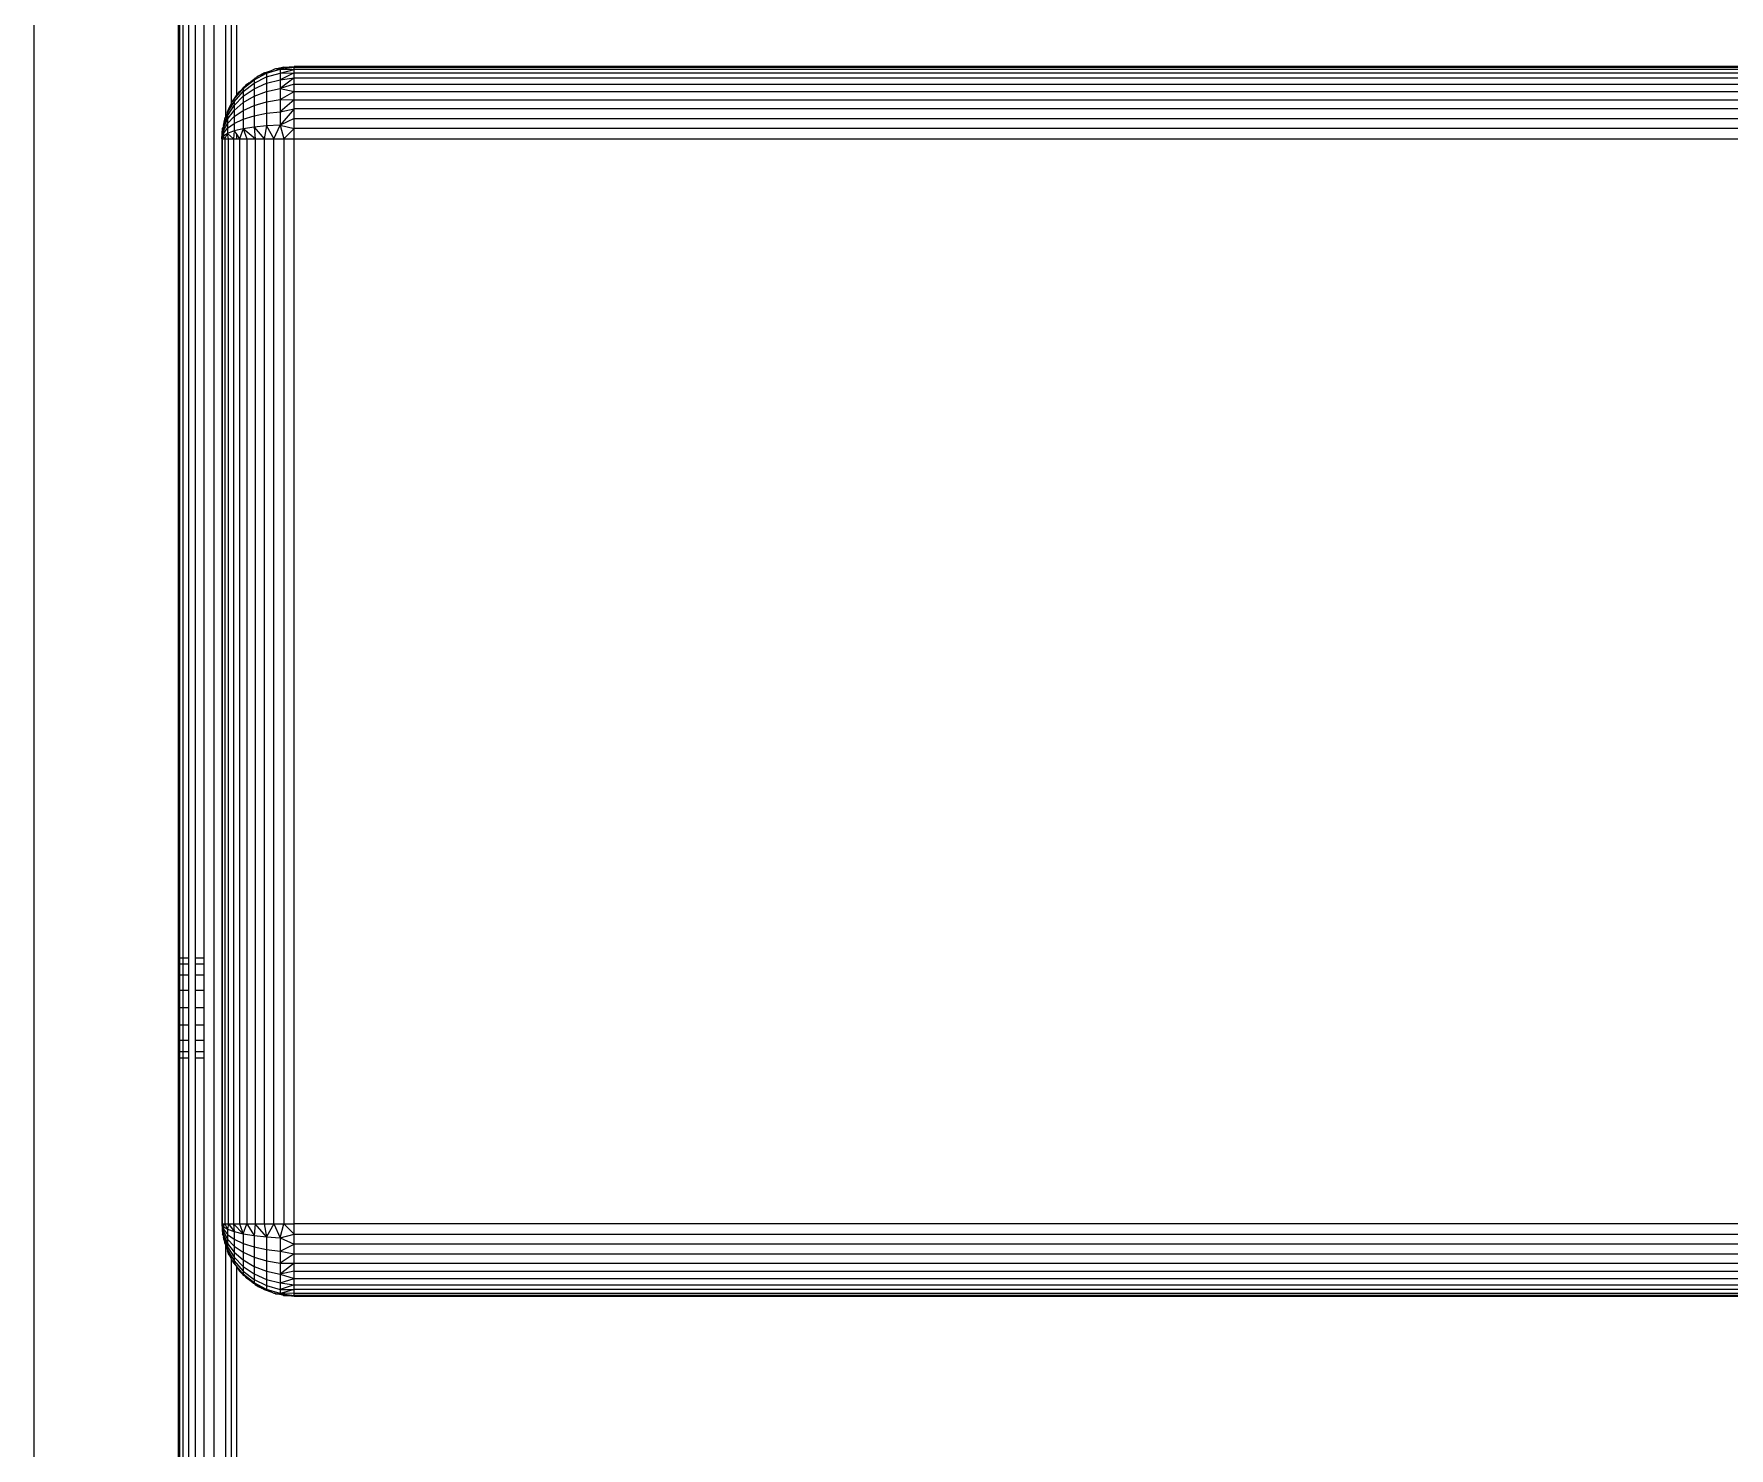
# Model space of a CAD drawing. Header units: inches. Extents: x 12 to 4609, y 5 to 3256.
# Drawn here: x 692.3 to 809.5, y 1244.2 to 1342 of the extents above; entities that cross this region are included whole.
import ezdxf

# ---------------------------------------------------------------- set-up
doc = ezdxf.new("R2010")
doc.units = ezdxf.units.IN
doc.header["$MEASUREMENT"] = 0

msp = doc.modelspace()

# ---------------------------------------------------------------- linework, layer by layer
for p, q in [((692.34, 1434.74), (692.34, 989.74)), ((704.81, 1053.78), (704.81, 1398.21)), ((705.58, 1358.29), (705.58, 1336.21)), ((705.97, 1357.34), (705.97, 1337.14)), ((706.34, 1356.76), (706.34, 1337.72)), ((702.34, 1278.12), (702.34, 1346.19)), ((702.42, 1278.12), (702.42, 1346.19)), ((702.65, 1278.12), (702.65, 1346.19)), ((703.02, 1346.19), (703.02, 1278.12)), ((703.51, 1278.12), (703.51, 1346.19)), ((704.12, 1278.12), (704.12, 1346.19)), ((708.27, 1339.29), (708.8, 1339.46)), ((708.8, 1339.46), (708.35, 1339.28)), ((708.43, 1339.27), (709.37, 1339.55)), ((708.8, 1339.46), (708.43, 1339.27)), ((708.93, 1339.53), (708.8, 1339.46)), ((708.93, 1339.53), (708.97, 1339.54)), ((709.05, 1339.57), (708.97, 1339.54)), ((709.13, 1339.58), (709.05, 1339.57)), ((709.63, 1339.69), (709.13, 1339.58)), ((709.52, 1339.63), (709.13, 1339.58)), ((709.13, 1339.58), (709.37, 1339.55)), ((709.37, 1339.55), (710.34, 1339.69)), ((709.37, 1339.55), (709.52, 1339.63)), ((709.37, 1339.55), (709.37, 1339.27)), ((709.37, 1339.55), (710.34, 1339.53)), ((709.37, 1339.27), (710.34, 1339.53)), ((709.52, 1339.63), (709.63, 1339.69)), ((709.63, 1339.69), (710.34, 1339.74)), ((709.63, 1339.69), (710.34, 1339.69)), ((1674.84, 1339.74), (710.34, 1339.74)), ((710.34, 1339.69), (710.34, 1339.74)), ((710.34, 1339.69), (1674.84, 1339.69)), ((710.34, 1339.53), (710.34, 1339.69)), ((1674.84, 1339.53), (710.34, 1339.53)), ((710.34, 1339.29), (710.34, 1339.53)), ((706.81, 1338.27), (706.67, 1338.1)), ((706.81, 1338.21), (707.57, 1338.81)), ((706.81, 1338), (707.57, 1338.58)), ((706.89, 1338.33), (706.81, 1338.27)), ((706.81, 1338.21), (706.89, 1338.33)), ((706.97, 1338.4), (706.89, 1338.33)), ((707.23, 1338.61), (706.97, 1338.4)), ((706.97, 1338.4), (707.07, 1338.52)), ((707.07, 1338.52), (707.23, 1338.61)), ((707.23, 1338.61), (707.33, 1338.67)), ((707.61, 1338.89), (707.33, 1338.67)), ((707.33, 1338.67), (707.57, 1338.81)), ((707.57, 1338.81), (708.43, 1339.27)), ((707.57, 1338.58), (708.43, 1339.01)), ((707.61, 1338.89), (707.57, 1338.81)), ((707.57, 1338.81), (707.57, 1338.58)), ((707.57, 1338.19), (708.43, 1338.58)), ((707.57, 1338.58), (707.57, 1338.19)), ((707.64, 1338.94), (707.61, 1338.89)), ((707.64, 1338.94), (707.73, 1338.98)), ((707.84, 1339.07), (707.73, 1338.98)), ((707.94, 1339.11), (707.84, 1339.07)), ((708.27, 1339.29), (707.94, 1339.11)), ((708.35, 1339.28), (707.94, 1339.11)), ((708.43, 1339.27), (707.94, 1339.11)), ((708.27, 1339.29), (708.35, 1339.28)), ((708.35, 1339.28), (708.43, 1339.27)), ((708.43, 1339.01), (709.37, 1339.27)), ((708.43, 1339.27), (708.43, 1339.01)), ((708.43, 1339.01), (708.43, 1338.58)), ((708.43, 1338.58), (709.37, 1338.81)), ((708.43, 1338.58), (708.43, 1338)), ((709.37, 1339.27), (710.34, 1339.29)), ((710.34, 1339.29), (709.37, 1338.81)), ((709.37, 1339.27), (709.37, 1338.81)), ((709.37, 1338.81), (710.34, 1338.94)), ((710.34, 1338.94), (709.37, 1338.21)), ((709.37, 1338.81), (709.37, 1338.21)), ((710.34, 1338.52), (709.37, 1338.21)), ((710.34, 1338.94), (710.34, 1339.29)), ((710.34, 1339.29), (1674.84, 1339.29)), ((710.34, 1338.52), (710.34, 1338.94)), ((710.34, 1338.94), (1674.84, 1338.94)), ((710.34, 1338.01), (710.34, 1338.52)), ((710.34, 1338.52), (1674.84, 1338.52)), ((705.72, 1336.54), (706.19, 1337.3)), ((705.95, 1337.12), (705.94, 1337.07)), ((705.97, 1337.14), (705.95, 1337.12)), ((706.01, 1337.24), (705.97, 1337.14)), ((706.01, 1337.24), (706.07, 1337.32)), ((706.07, 1337.32), (706.14, 1337.44)), ((706.14, 1337.44), (706.17, 1337.45)), ((706.17, 1337.45), (706.81, 1338.21)), ((706.17, 1337.45), (706.34, 1337.72)), ((706.17, 1337.45), (706.19, 1337.3)), ((706.19, 1337.3), (706.81, 1338)), ((706.19, 1337.05), (706.81, 1337.68)), ((706.19, 1337.3), (706.19, 1337.05)), ((706.19, 1336.7), (706.81, 1337.24)), ((706.34, 1337.72), (706.56, 1338.01)), ((706.56, 1338.01), (706.67, 1338.1)), ((706.67, 1338.1), (706.81, 1338.21)), ((706.81, 1338.21), (706.81, 1338)), ((706.81, 1337.68), (707.57, 1338.19)), ((706.81, 1338), (706.81, 1337.68)), ((706.81, 1337.24), (707.57, 1337.68)), ((706.81, 1337.68), (706.81, 1337.24)), ((706.81, 1337.24), (706.81, 1336.7)), ((707.57, 1338.19), (707.57, 1337.68)), ((707.57, 1337.68), (708.43, 1338)), ((707.57, 1337.68), (707.57, 1337.05)), ((707.57, 1337.05), (708.43, 1337.3)), ((708.43, 1338), (709.37, 1338.21)), ((708.43, 1338), (708.43, 1337.3)), ((708.43, 1337.3), (709.37, 1337.46)), ((708.43, 1337.3), (708.43, 1336.51)), ((709.37, 1338.21), (709.37, 1337.46)), ((709.37, 1338.21), (710.34, 1338.01)), ((709.37, 1337.46), (710.34, 1338.01)), ((709.37, 1337.46), (709.37, 1336.61)), ((709.37, 1337.46), (710.34, 1337.44)), ((710.34, 1337.44), (709.37, 1336.61)), ((710.34, 1337.44), (710.34, 1338.01)), ((710.34, 1338.01), (1674.84, 1338.01)), ((710.34, 1336.81), (710.34, 1337.44)), ((710.34, 1337.44), (1674.84, 1337.44)), ((705.44, 1335.55), (705.72, 1336.33)), ((705.44, 1335.47), (705.72, 1336.09)), ((705.49, 1335.86), (705.51, 1336.03)), ((705.53, 1336.07), (705.51, 1336.03)), ((705.55, 1336.15), (705.53, 1336.07)), ((705.55, 1336.15), (705.58, 1336.21)), ((705.56, 1336.17), (705.55, 1336.15)), ((705.56, 1336.17), (705.58, 1336.21)), ((705.58, 1336.21), (705.63, 1336.32)), ((705.63, 1336.32), (705.72, 1336.51)), ((705.72, 1336.61), (705.71, 1336.58)), ((705.71, 1336.58), (705.72, 1336.51)), ((705.72, 1336.54), (705.71, 1336.58)), ((705.72, 1336.33), (706.19, 1337.05)), ((705.72, 1336.61), (705.87, 1336.89)), ((705.87, 1336.89), (705.72, 1336.54)), ((705.8, 1336.81), (705.72, 1336.61)), ((705.72, 1336.09), (706.19, 1336.7)), ((705.72, 1336.51), (705.72, 1336.54)), ((705.72, 1336.51), (705.72, 1336.33)), ((705.72, 1336.33), (705.72, 1336.09)), ((705.72, 1335.8), (706.19, 1336.28)), ((705.72, 1336.09), (705.72, 1335.8)), ((705.94, 1337.07), (705.8, 1336.81)), ((705.87, 1336.89), (705.94, 1337.07)), ((706.19, 1337.05), (706.19, 1336.7)), ((706.19, 1336.28), (706.81, 1336.7)), ((706.19, 1336.7), (706.19, 1336.28)), ((706.19, 1336.28), (706.19, 1335.8)), ((706.19, 1335.8), (706.81, 1336.09)), ((706.81, 1336.7), (707.57, 1337.05)), ((706.81, 1336.7), (706.81, 1336.09)), ((706.81, 1336.09), (707.57, 1336.33)), ((706.81, 1336.09), (706.81, 1335.43)), ((707.57, 1337.05), (707.57, 1336.33)), ((707.57, 1336.33), (708.43, 1336.51)), ((707.57, 1336.33), (707.57, 1335.55)), ((708.43, 1336.51), (709.37, 1336.61)), ((708.43, 1336.51), (708.43, 1335.64)), ((709.37, 1336.61), (710.34, 1336.81)), ((710.34, 1336.81), (709.37, 1335.69)), ((709.37, 1336.61), (709.37, 1335.69)), ((710.34, 1336.15), (709.37, 1335.69)), ((1674.84, 1336.81), (710.34, 1336.81)), ((710.34, 1336.15), (710.34, 1336.81)), ((710.34, 1335.45), (710.34, 1336.15)), ((710.34, 1336.15), (1674.84, 1336.15)), ((705.34, 1334.74), (705.39, 1335.45)), ((705.34, 1334.74), (705.44, 1335.28)), ((705.34, 1334.74), (705.44, 1335.11)), ((705.44, 1334.93), (705.34, 1334.74)), ((705.39, 1335.45), (705.44, 1335.55)), ((705.44, 1334.93), (705.39, 1334.74)), ((705.44, 1335.64), (705.43, 1335.6)), ((705.43, 1335.6), (705.44, 1335.55)), ((705.44, 1335.69), (705.49, 1335.86)), ((705.44, 1335.28), (705.72, 1335.8)), ((705.44, 1335.69), (705.44, 1335.64)), ((705.44, 1335.55), (705.44, 1335.47)), ((705.44, 1335.11), (705.72, 1335.47)), ((705.44, 1335.28), (705.44, 1335.47)), ((705.44, 1335.28), (705.44, 1335.11)), ((705.44, 1335.11), (705.44, 1334.93)), ((705.72, 1335.11), (705.44, 1334.93)), ((705.44, 1334.93), (705.55, 1334.74)), ((705.55, 1334.74), (705.72, 1335.11)), ((705.72, 1335.47), (706.19, 1335.8)), ((705.72, 1335.8), (705.72, 1335.47)), ((705.72, 1335.47), (705.72, 1335.11)), ((706.19, 1335.28), (705.72, 1335.11)), ((705.8, 1334.74), (705.72, 1335.11)), ((705.72, 1335.11), (706.14, 1334.74)), ((706.19, 1335.28), (706.14, 1334.74)), ((706.19, 1335.8), (706.19, 1335.28)), ((706.81, 1335.43), (706.19, 1335.28)), ((706.19, 1335.28), (706.34, 1335.05)), ((706.34, 1335.05), (706.34, 1334.74)), ((706.34, 1335.05), (706.56, 1334.74)), ((706.81, 1335.43), (706.56, 1334.74)), ((707.57, 1335.55), (706.81, 1335.43)), ((706.81, 1335.43), (707.07, 1334.74)), ((707.64, 1334.74), (706.81, 1335.43)), ((708.43, 1335.64), (707.57, 1335.55)), ((707.57, 1335.55), (707.64, 1334.74)), ((707.57, 1335.55), (708.27, 1334.74)), ((708.43, 1335.64), (708.27, 1334.74)), ((709.37, 1335.69), (708.43, 1335.64)), ((708.43, 1335.64), (708.93, 1334.74)), ((708.93, 1334.74), (709.37, 1335.69)), ((709.37, 1335.69), (709.63, 1334.74)), ((709.37, 1335.69), (710.34, 1335.45)), ((709.63, 1334.74), (710.34, 1335.45)), ((710.34, 1334.74), (710.34, 1335.45)), ((1674.84, 1335.45), (710.34, 1335.45)), ((705.34, 1334.74), (705.34, 1259.74)), ((705.34, 1334.74), (705.39, 1334.74)), ((705.39, 1334.74), (705.55, 1334.74)), ((705.39, 1259.74), (705.39, 1334.74)), ((705.55, 1334.74), (705.55, 1259.74)), ((705.55, 1334.74), (705.8, 1334.74)), ((705.8, 1334.74), (706.14, 1334.74)), ((705.8, 1259.74), (705.8, 1334.74)), ((706.14, 1334.74), (706.14, 1259.74)), ((706.14, 1334.74), (706.34, 1334.74)), ((706.34, 1334.74), (706.56, 1334.74)), ((706.56, 1334.74), (706.56, 1259.74)), ((706.56, 1334.74), (707.07, 1334.74)), ((707.07, 1334.74), (707.07, 1259.74)), ((707.07, 1334.74), (707.64, 1334.74)), ((707.64, 1334.74), (707.64, 1259.74)), ((707.64, 1334.74), (708.27, 1334.74)), ((708.27, 1334.74), (708.27, 1259.74)), ((708.27, 1334.74), (708.93, 1334.74)), ((708.93, 1259.74), (708.93, 1334.74)), ((708.93, 1334.74), (709.63, 1334.74)), ((709.63, 1334.74), (709.63, 1259.74)), ((709.63, 1334.74), (710.34, 1334.74)), ((710.34, 1259.74), (710.34, 1334.74)), ((710.34, 1334.74), (1674.84, 1334.74)), ((702.34, 1277.7), (702.34, 1278.12)), ((702.34, 1278.12), (702.42, 1278.12)), ((702.34, 1276.92), (702.34, 1277.7)), ((702.34, 1277.7), (702.42, 1277.7)), ((702.42, 1278.12), (702.65, 1278.12)), ((702.42, 1277.7), (702.42, 1278.12)), ((702.42, 1277.7), (702.65, 1277.7)), ((702.42, 1276.92), (702.42, 1277.7)), ((702.65, 1278.12), (703.02, 1278.12)), ((702.65, 1277.7), (702.65, 1278.12)), ((702.65, 1277.7), (703.02, 1277.7)), ((702.65, 1276.92), (702.65, 1277.7)), ((703.02, 1278.12), (703.02, 1277.7)), ((703.02, 1277.7), (703.02, 1276.92)), ((703.51, 1278.12), (704.12, 1278.12)), ((703.51, 1277.7), (703.51, 1278.12)), ((703.51, 1277.7), (704.12, 1277.7)), ((703.51, 1276.92), (703.51, 1277.7)), ((704.12, 1277.7), (704.12, 1278.12)), ((704.12, 1276.92), (704.12, 1277.7)), ((702.34, 1275.87), (702.34, 1276.92)), ((702.42, 1276.92), (702.34, 1276.92)), ((702.65, 1276.92), (702.42, 1276.92)), ((702.42, 1275.87), (702.42, 1276.92)), ((703.02, 1276.92), (702.65, 1276.92)), ((702.65, 1275.87), (702.65, 1276.92)), ((703.02, 1276.92), (703.02, 1275.87)), ((704.12, 1276.92), (703.51, 1276.92)), ((703.51, 1275.87), (703.51, 1276.92)), ((704.12, 1275.87), (704.12, 1276.92)), ((702.34, 1274.67), (702.34, 1275.87)), ((702.42, 1275.87), (702.34, 1275.87)), ((702.65, 1275.87), (702.42, 1275.87)), ((702.42, 1274.67), (702.42, 1275.87)), ((703.02, 1275.87), (702.65, 1275.87)), ((702.65, 1274.67), (702.65, 1275.87)), ((703.02, 1275.87), (703.02, 1274.67)), ((704.12, 1275.87), (703.51, 1275.87)), ((703.51, 1274.67), (703.51, 1275.87)), ((704.12, 1274.67), (704.12, 1275.87)), ((702.34, 1273.47), (702.34, 1274.67)), ((702.42, 1274.67), (702.34, 1274.67)), ((702.65, 1274.67), (702.42, 1274.67)), ((702.42, 1273.47), (702.42, 1274.67)), ((703.02, 1274.67), (702.65, 1274.67)), ((702.65, 1273.47), (702.65, 1274.67)), ((703.02, 1274.67), (703.02, 1273.47)), ((704.12, 1274.67), (703.51, 1274.67)), ((703.51, 1273.47), (703.51, 1274.67)), ((704.12, 1273.47), (704.12, 1274.67)), ((702.34, 1272.42), (702.34, 1273.47)), ((702.42, 1273.47), (702.34, 1273.47)), ((702.65, 1273.47), (702.42, 1273.47)), ((702.42, 1272.42), (702.42, 1273.47)), ((703.02, 1273.47), (702.65, 1273.47)), ((702.65, 1272.42), (702.65, 1273.47)), ((703.02, 1273.47), (703.02, 1272.42)), ((704.12, 1273.47), (703.51, 1273.47)), ((703.51, 1272.42), (703.51, 1273.47)), ((704.12, 1272.42), (704.12, 1273.47)), ((702.34, 1271.64), (702.34, 1272.42)), ((702.42, 1272.42), (702.34, 1272.42)), ((702.34, 1271.22), (702.34, 1271.64)), ((702.34, 1271.64), (702.42, 1271.64)), ((702.65, 1272.42), (702.42, 1272.42)), ((702.42, 1271.64), (702.42, 1272.42)), ((702.42, 1271.64), (702.65, 1271.64)), ((702.42, 1271.22), (702.42, 1271.64)), ((703.02, 1272.42), (702.65, 1272.42)), ((702.65, 1271.64), (702.65, 1272.42)), ((702.65, 1271.64), (703.02, 1271.64)), ((702.65, 1271.22), (702.65, 1271.64)), ((703.02, 1272.42), (703.02, 1271.64)), ((703.02, 1271.64), (703.02, 1271.22)), ((704.12, 1272.42), (703.51, 1272.42)), ((703.51, 1271.64), (703.51, 1272.42)), ((703.51, 1271.64), (704.12, 1271.64)), ((703.51, 1271.22), (703.51, 1271.64)), ((704.12, 1271.64), (704.12, 1272.42)), ((704.12, 1271.22), (704.12, 1271.64)), ((702.34, 1271.22), (702.42, 1271.22)), ((702.34, 1203.15), (702.34, 1271.22)), ((702.42, 1271.22), (702.65, 1271.22)), ((702.42, 1203.15), (702.42, 1271.22)), ((702.65, 1271.22), (703.02, 1271.22)), ((702.65, 1203.15), (702.65, 1271.22)), ((703.02, 1271.22), (703.02, 1203.15)), ((703.51, 1271.22), (704.12, 1271.22)), ((703.51, 1203.15), (703.51, 1271.22)), ((704.12, 1203.15), (704.12, 1271.22)), ((705.34, 1259.74), (705.39, 1259.03)), ((705.34, 1259.74), (705.44, 1259.2)), ((705.34, 1259.74), (705.44, 1259.36)), ((705.34, 1259.74), (705.44, 1259.55)), ((705.34, 1259.74), (705.39, 1259.74)), ((705.39, 1259.74), (705.44, 1259.55)), ((705.39, 1259.74), (705.55, 1259.74)), ((705.44, 1258.93), (705.39, 1259.03)), ((705.46, 1258.88), (705.43, 1258.83)), ((705.43, 1258.83), (705.44, 1258.78)), ((705.44, 1259.55), (705.55, 1259.74)), ((705.44, 1259.55), (705.44, 1259.36)), ((705.44, 1259.55), (705.72, 1259.36)), ((705.44, 1259.36), (705.44, 1259.2)), ((705.44, 1259.36), (705.72, 1259.01)), ((705.44, 1259.2), (705.72, 1258.67)), ((705.44, 1259.2), (705.44, 1259.01)), ((705.44, 1259.01), (705.44, 1258.93)), ((705.44, 1259.01), (705.72, 1258.38)), ((705.44, 1258.93), (705.46, 1258.88)), ((705.44, 1258.78), (705.48, 1258.72)), ((705.46, 1258.88), (705.48, 1258.72)), ((705.46, 1258.88), (705.72, 1258.15)), ((705.47, 1258.69), (705.48, 1258.72)), ((705.49, 1258.61), (705.47, 1258.69)), ((705.49, 1258.61), (705.51, 1258.44)), ((705.55, 1259.74), (705.72, 1259.36)), ((705.55, 1259.74), (705.8, 1259.74)), ((705.8, 1259.74), (705.72, 1259.36)), ((705.72, 1259.36), (705.72, 1259.01)), ((705.72, 1259.36), (706.19, 1259.2)), ((705.72, 1259.01), (705.72, 1258.67)), ((705.72, 1259.01), (706.19, 1258.67)), ((705.72, 1258.67), (705.72, 1258.38)), ((705.72, 1258.67), (706.19, 1258.19)), ((705.8, 1259.74), (706.19, 1259.2)), ((705.8, 1259.74), (706.14, 1259.74)), ((706.14, 1259.74), (706.19, 1259.2)), ((706.14, 1259.74), (706.81, 1259.05)), ((706.14, 1259.74), (706.56, 1259.74)), ((706.19, 1259.2), (706.19, 1258.67)), ((706.19, 1259.2), (706.81, 1259.05)), ((706.19, 1258.67), (706.19, 1258.19)), ((706.19, 1258.67), (706.81, 1258.38)), ((706.56, 1259.74), (706.81, 1259.05)), ((706.56, 1259.74), (707.07, 1259.74)), ((706.81, 1259.05), (707.07, 1259.74)), ((706.81, 1259.05), (706.81, 1258.38)), ((706.81, 1259.05), (707.57, 1258.93)), ((707.07, 1259.74), (707.57, 1258.93)), ((707.07, 1259.74), (707.64, 1259.74)), ((707.64, 1259.74), (707.57, 1258.93)), ((707.57, 1258.93), (707.57, 1258.15)), ((707.57, 1258.93), (708.43, 1258.84)), ((707.64, 1259.74), (708.27, 1259.74)), ((708.43, 1258.84), (707.64, 1259.74)), ((708.27, 1259.74), (708.43, 1258.84)), ((708.27, 1259.74), (708.93, 1259.74)), ((708.93, 1259.74), (708.43, 1258.84)), ((708.43, 1258.84), (708.43, 1257.97)), ((708.43, 1258.84), (709.37, 1258.78)), ((708.93, 1259.74), (709.37, 1258.78)), ((708.93, 1259.74), (709.63, 1259.74)), ((709.37, 1258.78), (709.63, 1259.74)), ((709.37, 1258.78), (710.34, 1259.03)), ((709.37, 1258.78), (709.37, 1257.86)), ((709.37, 1258.78), (710.34, 1258.33)), ((709.63, 1259.74), (710.34, 1259.03)), ((709.63, 1259.74), (710.34, 1259.74)), ((1674.84, 1259.74), (710.34, 1259.74)), ((710.34, 1259.03), (710.34, 1259.74)), ((710.34, 1258.33), (710.34, 1259.03)), ((710.34, 1259.03), (1674.84, 1259.03)), ((705.51, 1258.44), (705.58, 1258.29)), ((705.58, 1258.29), (705.58, 1236.21)), ((705.58, 1258.29), (705.63, 1258.16)), ((705.63, 1258.16), (705.68, 1258)), ((705.63, 1258.16), (705.72, 1257.97)), ((705.68, 1258), (705.72, 1257.97)), ((705.72, 1257.94), (705.71, 1257.91)), ((705.71, 1257.91), (705.72, 1257.86)), ((705.72, 1258.38), (705.72, 1258.15)), ((705.72, 1258.38), (706.19, 1257.77)), ((705.72, 1258.15), (705.72, 1257.97)), ((705.72, 1258.15), (706.19, 1257.43)), ((705.72, 1257.97), (705.72, 1257.94)), ((705.72, 1257.94), (705.72, 1257.86)), ((705.72, 1257.94), (706.19, 1257.17)), ((705.85, 1257.62), (705.72, 1257.86)), ((705.8, 1257.66), (705.72, 1257.86)), ((705.91, 1257.5), (705.8, 1257.66)), ((705.85, 1257.62), (705.91, 1257.5)), ((705.97, 1257.34), (705.91, 1257.5)), ((706.19, 1258.19), (706.19, 1257.77)), ((706.19, 1258.19), (706.81, 1257.77)), ((706.19, 1257.77), (706.19, 1257.43)), ((706.19, 1257.77), (706.81, 1257.24)), ((706.19, 1257.43), (706.19, 1257.17)), ((706.19, 1257.43), (706.81, 1256.8)), ((706.81, 1258.38), (706.81, 1257.77)), ((706.81, 1258.38), (707.57, 1258.15)), ((706.81, 1257.77), (706.81, 1257.24)), ((706.81, 1257.77), (707.57, 1257.43)), ((707.57, 1258.15), (707.57, 1257.43)), ((707.57, 1258.15), (708.43, 1257.97)), ((707.57, 1257.43), (707.57, 1256.8)), ((707.57, 1257.43), (708.43, 1257.17)), ((708.43, 1257.97), (708.43, 1257.17)), ((708.43, 1257.97), (709.37, 1257.86)), ((709.37, 1257.86), (710.34, 1258.33)), ((709.37, 1257.86), (709.37, 1257.01)), ((709.37, 1257.86), (710.34, 1257.66)), ((710.34, 1257.66), (709.37, 1257.01)), ((1674.84, 1258.33), (710.34, 1258.33)), ((710.34, 1257.66), (710.34, 1258.33)), ((710.34, 1257.03), (710.34, 1257.66)), ((710.34, 1257.66), (1674.84, 1257.66)), ((705.97, 1257.34), (705.97, 1237.14)), ((705.97, 1257.34), (706.01, 1257.24)), ((706.01, 1257.24), (706.08, 1257.15)), ((706.08, 1257.15), (706.14, 1257.03)), ((706.08, 1257.15), (706.19, 1257.01)), ((706.19, 1257.01), (706.14, 1257.03)), ((706.19, 1257.17), (706.19, 1257.01)), ((706.19, 1257.17), (706.81, 1256.47)), ((706.19, 1257.01), (706.34, 1256.78)), ((706.81, 1256.27), (706.19, 1257.01)), ((706.34, 1256.78), (706.34, 1256.76)), ((706.34, 1256.78), (706.37, 1256.74)), ((706.34, 1256.76), (706.34, 1237.72)), ((706.34, 1256.76), (706.37, 1256.74)), ((706.37, 1256.74), (706.56, 1256.46)), ((706.81, 1256.27), (706.56, 1256.46)), ((706.56, 1256.46), (706.75, 1256.28)), ((706.75, 1256.28), (706.81, 1256.2)), ((706.81, 1257.24), (706.81, 1256.8)), ((706.81, 1257.24), (707.57, 1256.8)), ((706.81, 1256.8), (706.81, 1256.47)), ((706.81, 1256.8), (707.57, 1256.28)), ((706.81, 1256.47), (706.81, 1256.27)), ((706.81, 1256.47), (707.57, 1255.9)), ((707.57, 1255.66), (706.81, 1256.27)), ((706.81, 1256.27), (706.89, 1256.14)), ((707.37, 1255.77), (706.81, 1256.27)), ((707.57, 1256.8), (707.57, 1256.28)), ((707.57, 1256.8), (708.43, 1256.47)), ((707.57, 1256.28), (707.57, 1255.9)), ((707.57, 1256.28), (708.43, 1255.9)), ((708.43, 1257.17), (708.43, 1256.47)), ((708.43, 1257.17), (709.37, 1257.01)), ((708.43, 1256.47), (708.43, 1255.9)), ((708.43, 1256.47), (709.37, 1256.27)), ((709.37, 1257.01), (710.34, 1257.03)), ((710.34, 1257.03), (709.37, 1256.27)), ((709.37, 1257.01), (709.37, 1256.27)), ((710.34, 1256.46), (709.37, 1256.27)), ((709.37, 1256.27), (709.37, 1255.66)), ((709.37, 1256.27), (710.34, 1255.96)), ((710.34, 1257.03), (1674.84, 1257.03)), ((710.34, 1256.46), (710.34, 1257.03)), ((710.34, 1255.96), (710.34, 1256.46)), ((710.34, 1256.46), (1674.84, 1256.46)), ((706.81, 1256.2), (706.89, 1256.14)), ((706.89, 1256.14), (706.97, 1256.08)), ((706.97, 1256.08), (707.37, 1255.77)), ((706.97, 1256.08), (707.07, 1255.96)), ((707.37, 1255.77), (707.07, 1255.96)), ((707.37, 1255.77), (707.52, 1255.64)), ((707.52, 1255.64), (707.61, 1255.59)), ((707.57, 1255.9), (707.57, 1255.66)), ((707.57, 1255.9), (708.43, 1255.47)), ((708.43, 1255.21), (707.57, 1255.66)), ((707.57, 1255.66), (707.61, 1255.59)), ((707.57, 1255.66), (708.1, 1255.3)), ((707.62, 1255.57), (707.61, 1255.59)), ((707.61, 1255.59), (707.64, 1255.53)), ((707.64, 1255.53), (707.78, 1255.45)), ((707.78, 1255.45), (707.84, 1255.41)), ((707.84, 1255.41), (708.1, 1255.3)), ((708.1, 1255.3), (708.27, 1255.19)), ((708.1, 1255.3), (708.35, 1255.2)), ((708.35, 1255.2), (708.27, 1255.19)), ((708.27, 1255.19), (708.8, 1255.01)), ((708.43, 1255.21), (708.35, 1255.2)), ((708.35, 1255.2), (708.8, 1255.01)), ((708.43, 1255.9), (708.43, 1255.47)), ((708.43, 1255.9), (709.37, 1255.66)), ((708.43, 1255.47), (708.43, 1255.21)), ((708.43, 1255.47), (709.37, 1255.21)), ((709.37, 1254.93), (708.43, 1255.21)), ((708.43, 1255.21), (708.8, 1255.01)), ((709.37, 1255.66), (710.34, 1255.96)), ((709.37, 1255.66), (709.37, 1255.21)), ((709.37, 1255.66), (710.34, 1255.53)), ((710.34, 1255.53), (709.37, 1255.21)), ((709.37, 1255.21), (709.37, 1254.93)), ((709.37, 1255.21), (710.34, 1255.19)), ((710.34, 1255.19), (709.37, 1254.93)), ((710.34, 1255.96), (1674.84, 1255.96)), ((710.34, 1255.53), (710.34, 1255.96)), ((710.34, 1255.53), (1674.84, 1255.53)), ((710.34, 1255.19), (710.34, 1255.53)), ((1674.84, 1255.19), (710.34, 1255.19)), ((710.34, 1254.94), (710.34, 1255.19)), ((708.8, 1255.01), (708.93, 1254.94)), ((708.93, 1254.94), (708.97, 1254.94)), ((709.05, 1254.91), (708.97, 1254.94)), ((709.05, 1254.91), (709.13, 1254.9)), ((709.13, 1254.9), (709.37, 1254.93)), ((709.63, 1254.79), (709.13, 1254.9)), ((709.13, 1254.9), (709.52, 1254.85)), ((710.34, 1254.94), (709.37, 1254.93)), ((709.37, 1254.93), (710.34, 1254.79)), ((709.37, 1254.93), (709.52, 1254.85)), ((709.52, 1254.85), (709.63, 1254.79)), ((709.52, 1254.85), (709.96, 1254.79)), ((709.63, 1254.79), (709.96, 1254.79)), ((709.96, 1254.79), (710.34, 1254.74)), ((709.96, 1254.79), (710.34, 1254.79)), ((710.34, 1254.79), (710.34, 1254.94)), ((710.34, 1254.94), (1674.84, 1254.94)), ((710.34, 1254.74), (710.34, 1254.79)), ((1674.84, 1254.79), (710.34, 1254.79)), ((710.34, 1254.74), (1674.84, 1254.74))]:
    msp.add_line(p, q)

doc.saveas('drawing.dxf')
